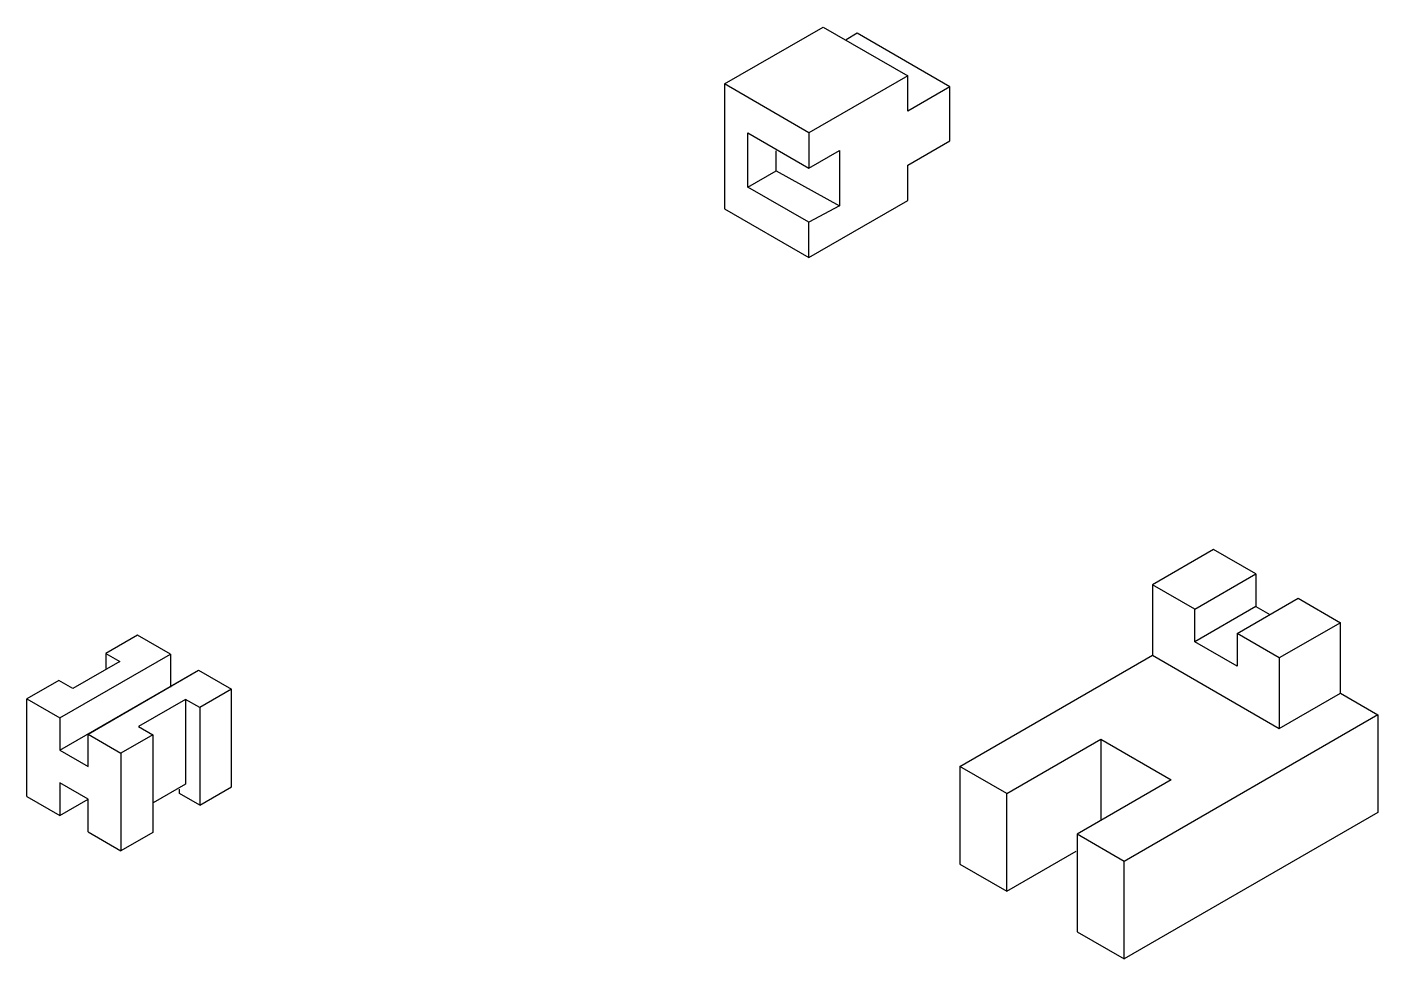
# Model space of a CAD drawing. Header units: millimetres. Extents: x 1721 to 1970, y 1477 to 1649.
import ezdxf

# ---------------------------------------------------------------- set-up
doc = ezdxf.new("R2010")
doc.units = ezdxf.units.MM

msp = doc.modelspace()

# ---------------------------------------------------------------- linework, layer by layer
for p, q in [((1849.53, 1638.61), (1867.72, 1649.11)), ((1867.72, 1649.11), (1883.31, 1640.11)), ((1874.02, 1647.97), (1871.94, 1646.77)), ((1891.1, 1638.11), (1874.02, 1647.97)), ((1865.12, 1629.61), (1849.53, 1638.61)), ((1849.53, 1638.61), (1849.53, 1615.61)), ((1883.31, 1640.11), (1865.12, 1629.61)), ((1883.31, 1633.61), (1883.31, 1640.11)), ((1891.1, 1638.11), (1883.31, 1633.61)), ((1891.1, 1628.11), (1891.1, 1638.11)), ((1853.86, 1619.61), (1853.86, 1629.61)), ((1853.86, 1629.61), (1865.12, 1623.11)), ((1865.12, 1629.61), (1865.12, 1623.11)), ((1859.06, 1622.61), (1859.06, 1626.31)), ((1865.12, 1623.11), (1870.75, 1626.36)), ((1870.75, 1626.36), (1870.75, 1616.14)), ((1883.31, 1623.61), (1891.1, 1628.11)), ((1883.31, 1617.11), (1883.31, 1623.61)), ((1853.86, 1619.61), (1859.06, 1622.61)), ((1859.06, 1622.61), (1870.75, 1616.14)), ((1865.12, 1613.11), (1853.86, 1619.61)), ((1853.86, 1619.61), (1853.86, 1619.61)), ((1865.12, 1606.61), (1883.31, 1617.11)), ((1870.75, 1616.14), (1865.12, 1613.11)), ((1849.53, 1615.61), (1865.12, 1606.61)), ((1865.12, 1606.61), (1865.12, 1613.11)), ((1939.67, 1552.79), (1928.41, 1546.29)), ((1947.47, 1548.29), (1939.67, 1552.79)), ((1936.21, 1541.79), (1928.41, 1546.29)), ((1928.41, 1546.29), (1928.41, 1533.29)), ((1936.21, 1541.79), (1947.47, 1548.29)), ((1947.47, 1548.29), (1947.47, 1542.29)), ((1944, 1537.29), (1955.26, 1543.79)), ((1955.26, 1543.79), (1963.05, 1539.29)), ((1947.47, 1542.29), (1936.21, 1535.79)), ((1936.21, 1535.79), (1936.21, 1541.79)), ((1947.47, 1542.29), (1950.08, 1540.8)), ((1963.05, 1539.29), (1951.8, 1532.79)), ((1963.05, 1526.29), (1963.05, 1539.29)), ((1741.36, 1537.01), (1735.51, 1533.63)), ((1747.42, 1533.51), (1741.36, 1537.01)), ((1951.8, 1532.79), (1944, 1537.29)), ((1944, 1537.29), (1944, 1531.29)), ((1944, 1531.29), (1936.21, 1535.79)), ((1727.07, 1521.76), (1747.42, 1533.51)), ((1738.11, 1532.13), (1729.45, 1527.13)), ((1735.51, 1533.63), (1738.11, 1532.13)), ((1735.51, 1533.63), (1735.51, 1530.83)), ((1747.42, 1533.51), (1747.42, 1527.41)), ((1892.91, 1512.79), (1928.41, 1533.29)), ((1928.41, 1533.29), (1951.8, 1519.79)), ((1951.8, 1532.79), (1951.8, 1519.79)), ((1727.07, 1515.76), (1752.61, 1530.51)), ((1732.26, 1518.76), (1752.61, 1530.51)), ((1752.61, 1530.51), (1758.68, 1527.01)), ((1726.85, 1528.63), (1721, 1525.26)), ((1729.45, 1527.13), (1726.85, 1528.63)), ((1758.68, 1527.01), (1752.83, 1523.63)), ((1758.68, 1509.01), (1758.68, 1527.01)), ((1951.8, 1519.79), (1963.05, 1526.29)), ((1963.05, 1526.29), (1969.98, 1522.29)), ((1721, 1507.26), (1721, 1525.26)), ((1721, 1525.26), (1727.07, 1521.76)), ((1750.23, 1525.13), (1741.57, 1520.13)), ((1752.83, 1523.63), (1750.23, 1525.13)), ((1750.23, 1525.13), (1750.23, 1509.5)), ((1727.07, 1521.76), (1727.07, 1515.76)), ((1752.83, 1523.63), (1752.83, 1505.63)), ((1969.98, 1522.29), (1923.22, 1495.29)), ((1969.98, 1522.29), (1969.98, 1504.29)), ((1741.57, 1520.13), (1744.17, 1518.63)), ((1732.26, 1512.76), (1732.26, 1518.76)), ((1732.26, 1518.76), (1738.32, 1515.26)), ((1744.17, 1518.63), (1738.32, 1515.26)), ((1744.17, 1518.63), (1744.17, 1500.63)), ((1901.57, 1507.79), (1918.89, 1517.79)), ((1918.89, 1517.79), (1931.88, 1510.29)), ((1918.89, 1517.79), (1918.89, 1502.99)), ((1727.07, 1515.76), (1732.26, 1512.76)), ((1738.32, 1515.26), (1738.32, 1497.26)), ((1901.57, 1507.79), (1892.91, 1512.79)), ((1892.91, 1512.79), (1892.91, 1494.79)), ((1732.26, 1506.76), (1727.07, 1509.76)), ((1727.07, 1509.76), (1727.07, 1503.76)), ((1750.23, 1509.5), (1744.26, 1506.05)), ((1752.83, 1505.63), (1758.68, 1509.01)), ((1931.88, 1510.29), (1914.56, 1500.29)), ((1721, 1507.26), (1727.07, 1503.76)), ((1727.07, 1503.76), (1732.26, 1506.76)), ((1732.26, 1500.76), (1732.26, 1506.76)), ((1749.09, 1507.79), (1749.09, 1508.59)), ((1752.83, 1505.63), (1749.09, 1507.79)), ((1749.09, 1507.79), (1749.09, 1507.79)), ((1901.57, 1489.79), (1901.57, 1507.79)), ((1969.98, 1504.29), (1923.22, 1477.29)), ((1732.26, 1500.76), (1738.32, 1497.26)), ((1744.17, 1500.63), (1738.32, 1497.26)), ((1923.22, 1495.29), (1914.56, 1500.29)), ((1914.56, 1500.29), (1914.56, 1482.29)), ((1901.57, 1489.79), (1914.38, 1497.19)), ((1892.91, 1494.79), (1901.57, 1489.79)), ((1923.22, 1477.29), (1923.22, 1495.29)), ((1908.47, 1493.7), (1908.47, 1493.7)), ((1914.56, 1482.29), (1923.22, 1477.29))]:
    msp.add_line(p, q)

doc.saveas('drawing.dxf')
